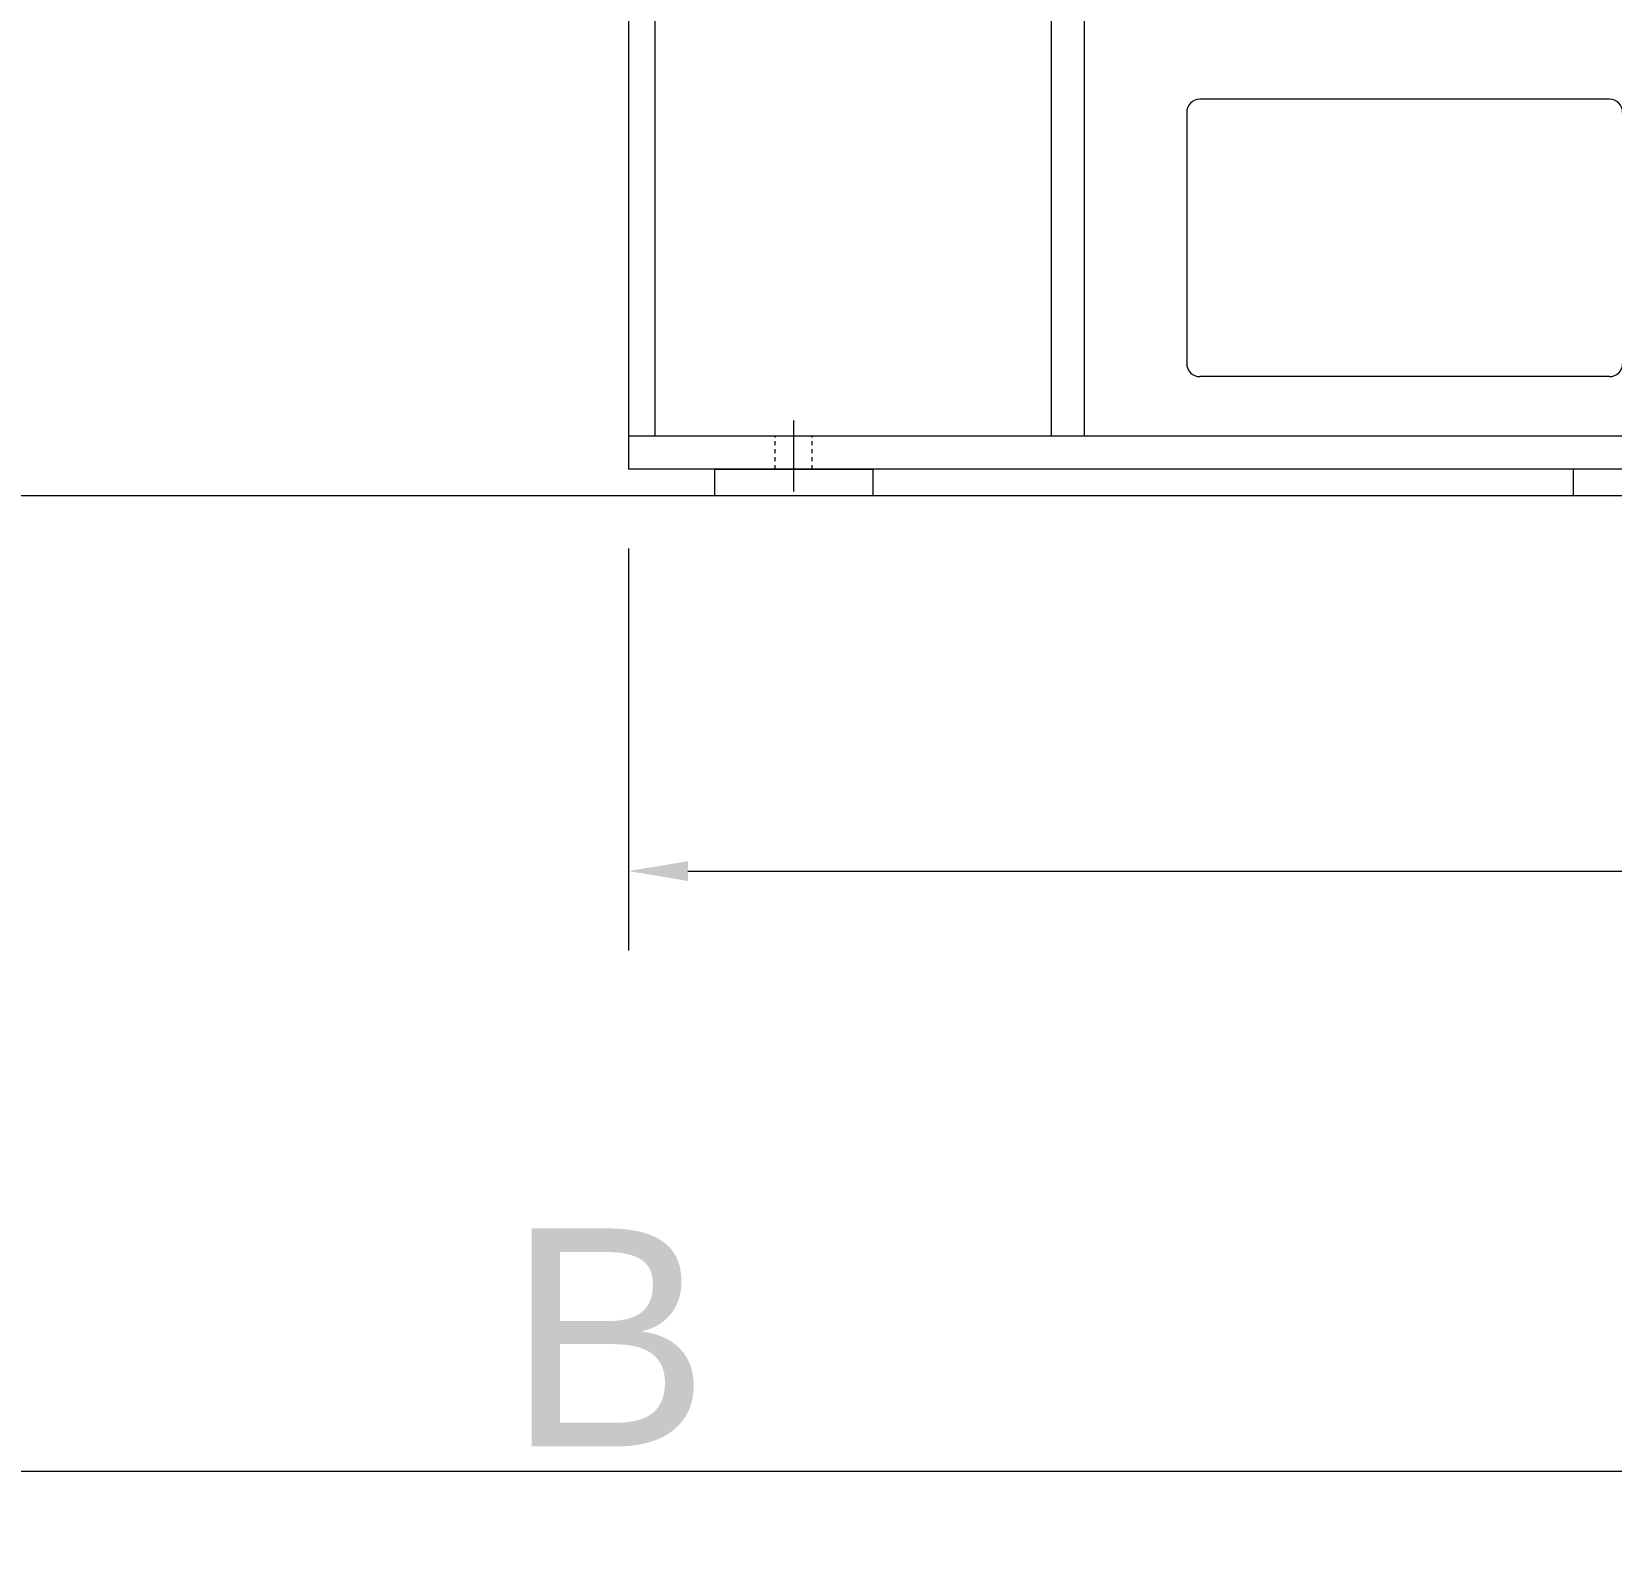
# Model space of a CAD drawing. Header units: millimetres. Extents: x 0 to 559189, y 1 to 426050.
# Drawn here: x 441293 to 471666, y 217762 to 246963 of the extents above; entities that cross this region are included whole.
import ezdxf

# ---------------------------------------------------------------- set-up
doc = ezdxf.new("R2010")
doc.units = ezdxf.units.MM
doc.header["$LTSCALE"] = 25.4
doc.linetypes.add('CENTER', pattern=[50.8, 31.75, -6.35, 6.35, -6.35])
doc.linetypes.add('EB_DASH', pattern=[6, 3, -3])
doc.layers.get('Defpoints').update_dxf_attribs({"lineweight": 5})
for name, color, linetype, lineweight in [('CAXA0', 7, 'Continuous', 5), ('CAXA1', 5, 'CENTER', 5), ('CAXA2', 6, 'EB_DASH', 5)]:
    doc.layers.add(name, color=color, linetype=linetype, lineweight=lineweight)
doc.styles.add('Roman', font='arial.ttf')
doc.styles.get("Standard").update_dxf_attribs({"font": 'arial.ttf'})
doc.dimstyles.new('ISO-25', dxfattribs={"dimscale": 30, "dimtxt": 38.1, "dimasz": 38.1, "dimexe": 50.8, "dimexo": 50.8, "dimgap": 15.875, "dimtad": 1, "dimtih": 1, "dimtoh": 1, "dimdec": 1, "dimlfac": 0.03937, "dimdsep": 46, "dimtxsty": 'Standard', "dimcen": 63.5, "dimclrd": 7, "dimclre": 7, "dimclrt": 7, "dimadec": 0, "dimazin": 0, "dimtfac": 1, "dimtdec": 1, "dimtmove": 0, "dimatfit": 3, "dimfxl": 25.4, "dimlwd": 5, "dimlwe": 5, "dimarcsym": 0})

# ---------------------------------------------------------------- blocks, each defined once
blk = doc.blocks.new('*D9')
at = {"color": 7, "linetype": 'Continuous', "lineweight": 5, "transparency": 16777216}
for p, q in [((452769, 237028), (452769, 229299)), ((495949, 237053), (495949, 229299)), ((453912, 230823), (494806, 230823))]:
    blk.add_line(p, q, dxfattribs=at)
at = {"color": 7, "transparency": 16777216}
for points in [[(453912, 231013), (453912, 230632), (452769, 230823)], [(494806, 231013), (494806, 230632), (495949, 230823)]]:
    blk.add_solid(points, dxfattribs=at)
at = {"layer": 'Defpoints', "color": 0, "transparency": 16777216}
for p in [(452769, 238552), (495949, 238577), (495949, 230823)]:
    blk.add_point(p, dxfattribs=at)
at = {"color": 7, "lineweight": 5, "transparency": 16777216, "insert": (474359, 233395), "char_height": 4191, "attachment_point": 5, "style": 'Roman'}
blk.add_mtext('A', dxfattribs=at)
blk = doc.blocks.new('*D10')
at = {"color": 7, "linetype": 'Continuous', "lineweight": 5, "transparency": 16777216}
for p, q in [((505855, 252350), (505855, 217762)), ((399112, 246445), (399112, 217762)), ((400255, 219286), (504712, 219286))]:
    blk.add_line(p, q, dxfattribs=at)
at = {"color": 7, "transparency": 16777216}
for points in [[(400255, 219476), (400255, 219095), (399112, 219286)], [(504712, 219476), (504712, 219095), (505855, 219286)]]:
    blk.add_solid(points, dxfattribs=at)
at = {"layer": 'Defpoints', "color": 0, "transparency": 16777216}
for p in [(505855, 253874), (399112, 247969), (505855, 219286)]:
    blk.add_point(p, dxfattribs=at)
at = {"color": 7, "lineweight": 5, "transparency": 16777216, "insert": (452378, 221857), "char_height": 4191, "attachment_point": 5, "style": 'Roman'}
blk.add_mtext('B', dxfattribs=at)

msp = doc.modelspace()

# ---------------------------------------------------------------- linework, layer by layer
at = {"color": 7, "lineweight": 5}
for p, q in [((454420.04, 238551.91), (454420.04, 238043.77)), ((454420.04, 238551.91), (457468.04, 238551.91)), ((457468.04, 238551.91), (457468.04, 238043.77)), ((470930.05, 238551.91), (470930.05, 238043.77)), ((395833.92, 238043.91), (508841.8, 238043.91))]:
    msp.add_line(p, q, dxfattribs=at)
at = {"layer": 'CAXA0', "color": 7, "linetype": 'Continuous', "lineweight": 5}
for p, q in [((452769.03, 250108.91), (452769.03, 238551.91)), ((453277.04, 249473.92), (453277.04, 239186.91)), ((460897.1, 249473.92), (460897.1, 239186.91)), ((461532.1, 249473.92), (461532.1, 239186.91)), ((471628.6, 245663.91), (463754.6, 245663.91)), ((463500.6, 245409.91), (463500.6, 240583.91)), ((471628.6, 240329.91), (463754.6, 240329.91)), ((495441.06, 239186.91), (452769.09, 239186.91)), ((495949.06, 238551.91), (452769.03, 238551.91))]:
    msp.add_line(p, q, dxfattribs=at)
for centre, start, end in [((463754.6, 245409.91), 90, 180), ((471628.6, 245409.91), 0, 90), ((463754.6, 240583.91), 180, 270), ((471628.6, 240583.91), 270, 0)]:
    msp.add_arc(centre, 254, start, end, dxfattribs=at)
at = {"layer": 'CAXA1', "linetype": 'CENTER', "lineweight": 5, "ltscale": 3}
msp.add_line((455944.04, 239484.4), (455944.04, 238124.1), dxfattribs=at)
at = {"layer": 'CAXA2', "color": 7, "linetype": 'EB_DASH', "lineweight": 5}
for p, q in [((455588.44, 238552.71), (455588.44, 239187.71)), ((456299.64, 238552.71), (456299.64, 239187.71))]:
    msp.add_line(p, q, dxfattribs=at)

# ---------------------------------------------------------------- dimensions: what is measured, and where the dimension line sits
at = {"color": 7, "lineweight": 5}
dim = msp.add_linear_dim(base=(505855.13, 219285.59), p1=(399111.66, 247968.58), p2=(505855.13, 253873.89), text='B', dimstyle='ISO-25', override={"dimscale": 30, "dimtxt": 139.7, "dimpost": '\\X', "dimtxsty": 'Roman', "dimtmove": 1}, dxfattribs=at)
dim.commit()
dim.dimension.update_dxf_attribs({"geometry": '*D10', "text_midpoint": (452377.96, 219285.59), "dimtype": 160})
dim = msp.add_linear_dim(base=(495949.06, 230822.83), p1=(452769.03, 238551.91), p2=(495949.06, 238577.16), text='A', dimstyle='ISO-25', override={"dimscale": 30, "dimtxt": 139.7, "dimpost": '\\X', "dimtxsty": 'Roman', "dimtmove": 1}, dxfattribs=at)
dim.commit()
dim.dimension.update_dxf_attribs({"geometry": '*D9', "text_midpoint": (474359.05, 233394.58)})

doc.saveas('drawing.dxf')
